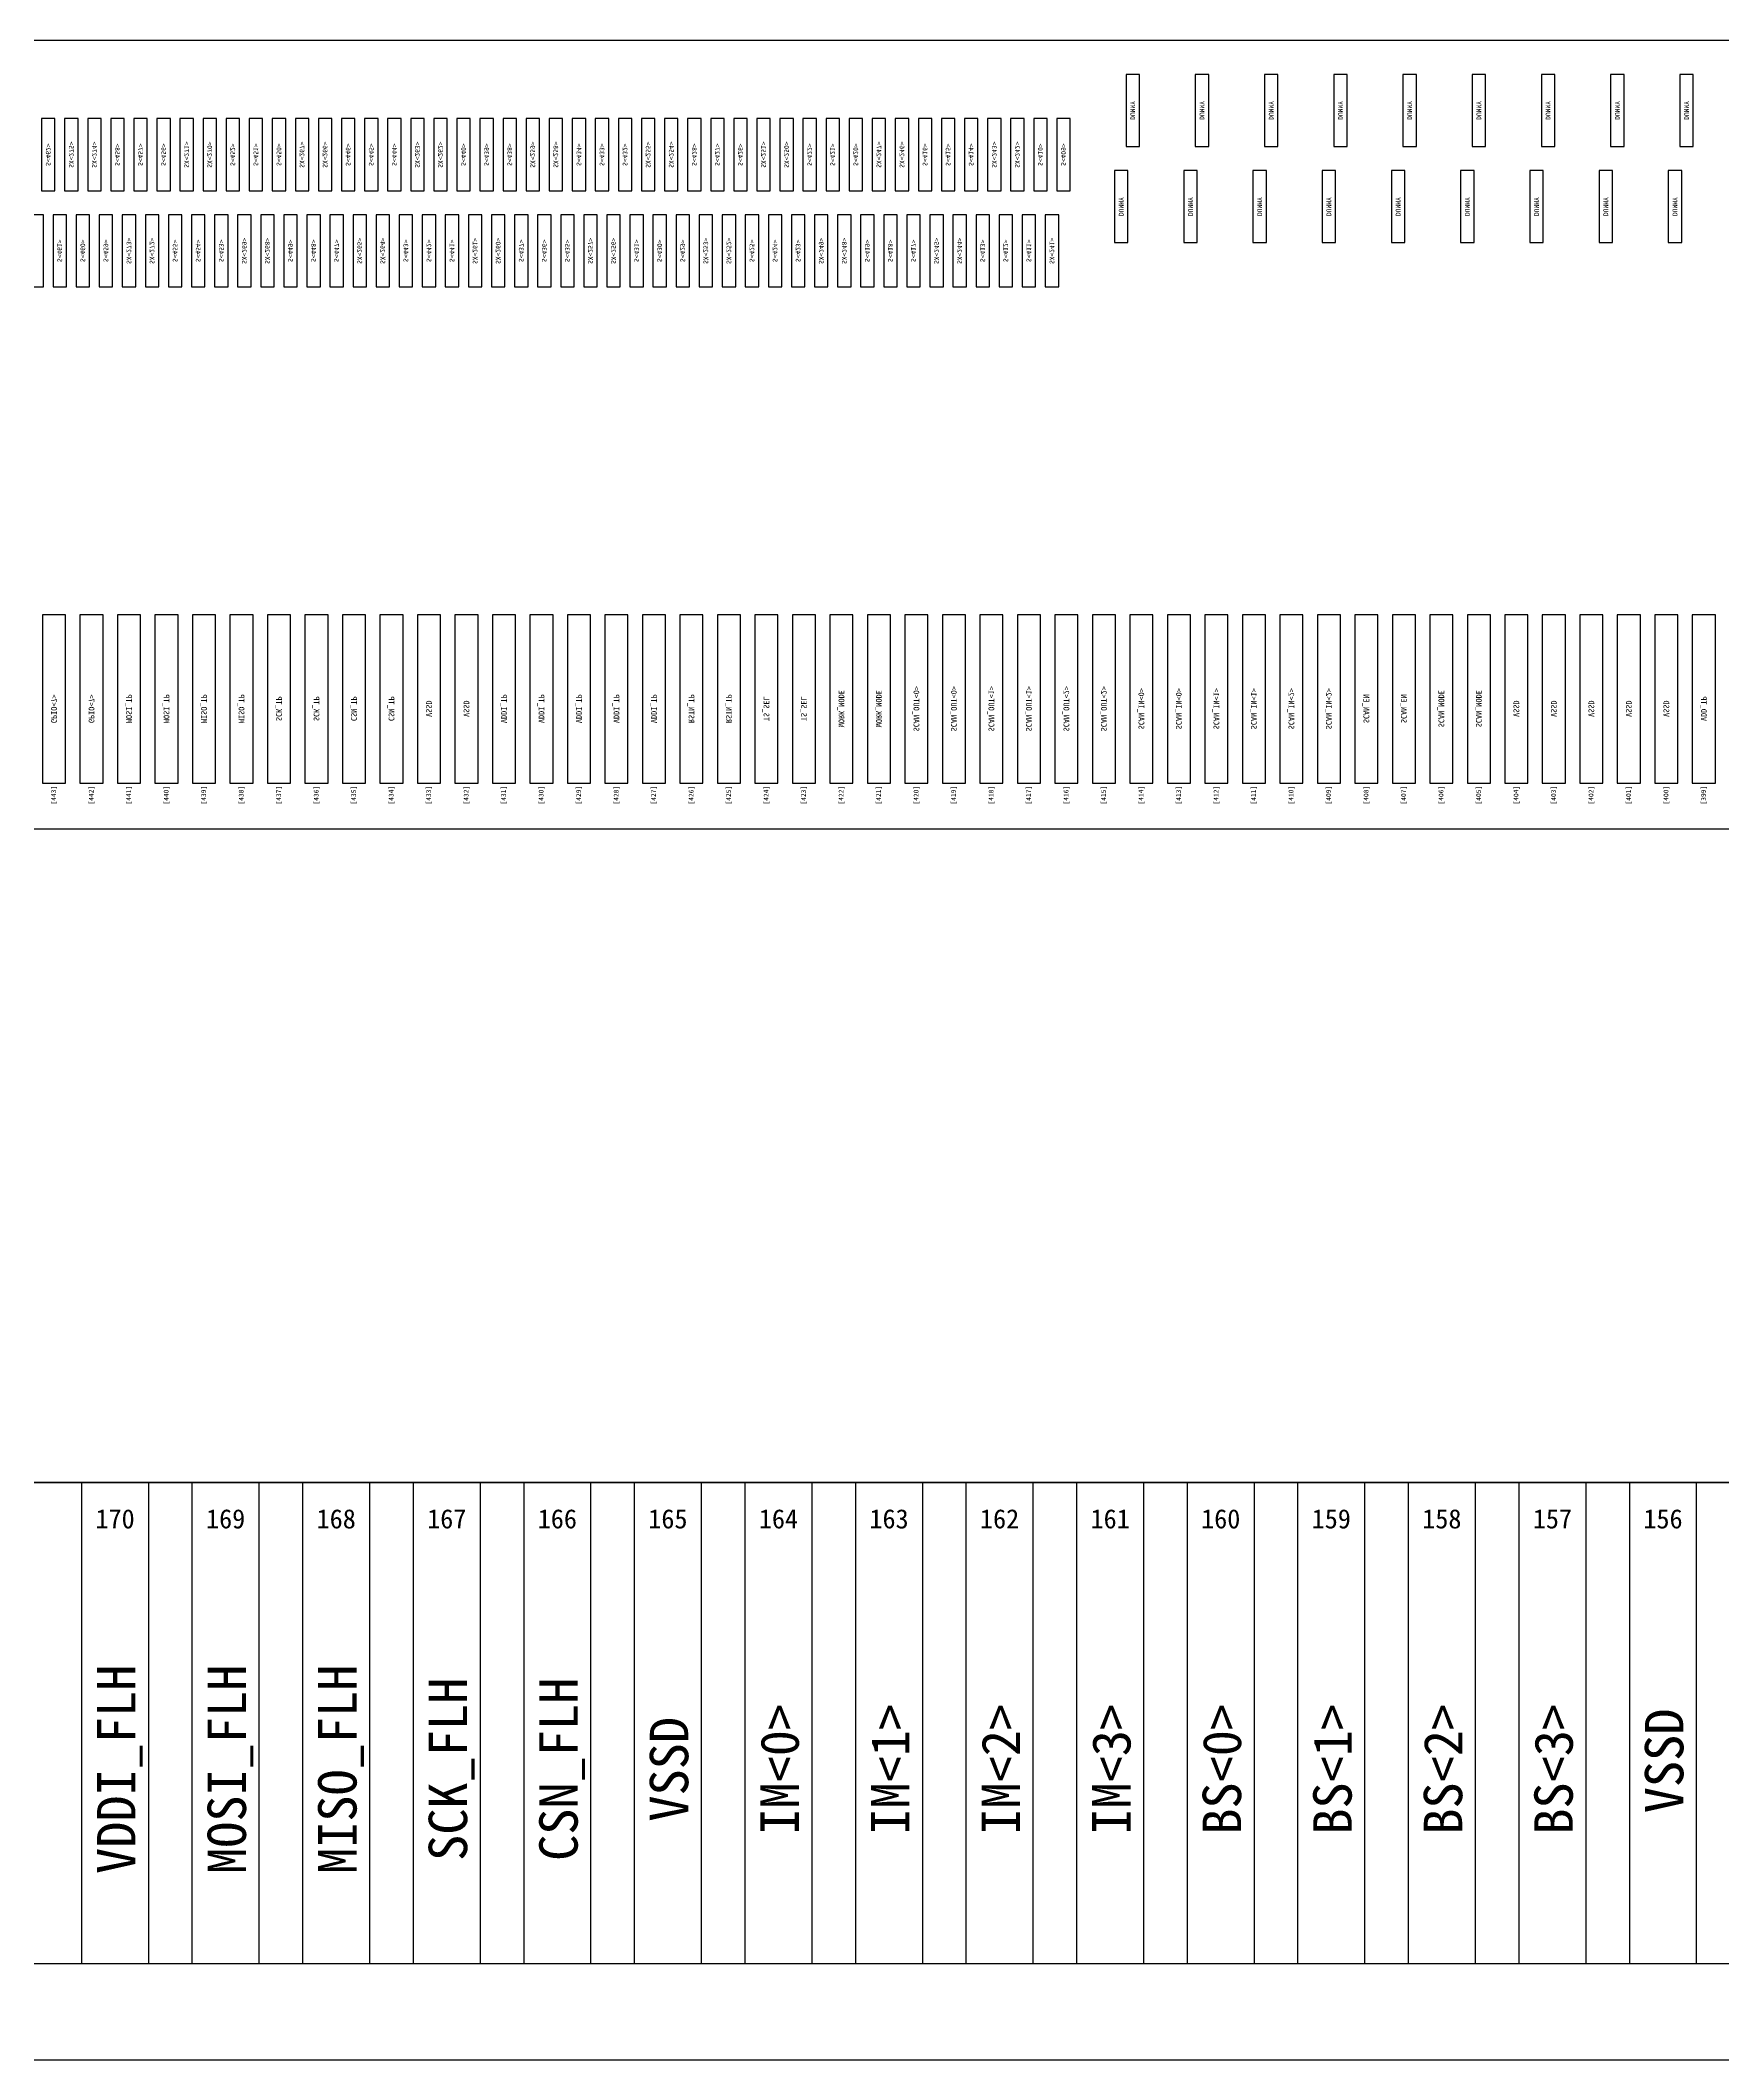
# Model space of a CAD drawing. Header units: millimetres. Extents: x 7349 to 7879, y -734 to -358.
# Drawn here: x 7445.841 to 7447.591, y -525.981 to -523.881 of the extents above; entities that cross this region are included whole.
import ezdxf
from ezdxf.enums import TextEntityAlignment as Align

# ---------------------------------------------------------------- set-up
doc = ezdxf.new("R2010")
doc.units = ezdxf.units.MM
doc.layers.add('FPC', color=42, linetype='Continuous')
doc.layers.add('标 注', color=3, linetype='Continuous')

# ---------------------------------------------------------------- blocks, each defined once
blk = doc.blocks.new('LCD')
at = {"color": 6}
blk.add_line((7370.5424, -538.5852), (7424.3824, -538.5852), dxfattribs=at)
for points in [[(7384.9624, -537.3052), (7409.9624, -537.3052), (7409.9624, -536.4852), (7384.9624, -536.4852)], [(7393.7414, -536.5955), (7393.7554, -536.5955), (7393.7554, -536.5205), (7393.7414, -536.5205)], [(7393.7414, -536.5955), (7393.7554, -536.5955), (7393.7554, -536.5205), (7393.7414, -536.5205)], [(7393.8134, -536.5955), (7393.8274, -536.5955), (7393.8274, -536.5205), (7393.8134, -536.5205)], [(7393.8134, -536.5955), (7393.8274, -536.5955), (7393.8274, -536.5205), (7393.8134, -536.5205)], [(7393.8854, -536.5955), (7393.8994, -536.5955), (7393.8994, -536.5205), (7393.8854, -536.5205)], [(7393.8854, -536.5955), (7393.8994, -536.5955), (7393.8994, -536.5205), (7393.8854, -536.5205)], [(7393.9574, -536.5955), (7393.9714, -536.5955), (7393.9714, -536.5205), (7393.9574, -536.5205)], [(7393.9574, -536.5955), (7393.9714, -536.5955), (7393.9714, -536.5205), (7393.9574, -536.5205)], [(7394.0294, -536.5955), (7394.0434, -536.5955), (7394.0434, -536.5205), (7394.0294, -536.5205)], [(7394.0294, -536.5955), (7394.0434, -536.5955), (7394.0434, -536.5205), (7394.0294, -536.5205)], [(7394.1014, -536.5955), (7394.1154, -536.5955), (7394.1154, -536.5205), (7394.1014, -536.5205)], [(7394.1014, -536.5955), (7394.1154, -536.5955), (7394.1154, -536.5205), (7394.1014, -536.5205)], [(7394.1734, -536.5955), (7394.1874, -536.5955), (7394.1874, -536.5205), (7394.1734, -536.5205)], [(7394.1734, -536.5955), (7394.1874, -536.5955), (7394.1874, -536.5205), (7394.1734, -536.5205)], [(7394.2454, -536.5955), (7394.2594, -536.5955), (7394.2594, -536.5205), (7394.2454, -536.5205)], [(7394.2454, -536.5955), (7394.2594, -536.5955), (7394.2594, -536.5205), (7394.2454, -536.5205)], [(7394.3174, -536.5955), (7394.3314, -536.5955), (7394.3314, -536.5205), (7394.3174, -536.5205)], [(7394.3174, -536.5955), (7394.3314, -536.5955), (7394.3314, -536.5205), (7394.3174, -536.5205)], [(7392.6134, -536.6415), (7392.6274, -536.6415), (7392.6274, -536.5665), (7392.6134, -536.5665)], [(7392.6134, -536.6415), (7392.6274, -536.6415), (7392.6274, -536.5665), (7392.6134, -536.5665)], [(7392.6374, -536.6415), (7392.6514, -536.6415), (7392.6514, -536.5665), (7392.6374, -536.5665)], [(7392.6374, -536.6415), (7392.6514, -536.6415), (7392.6514, -536.5665), (7392.6374, -536.5665)], [(7392.6614, -536.6415), (7392.6754, -536.6415), (7392.6754, -536.5665), (7392.6614, -536.5665)], [(7392.6614, -536.6415), (7392.6754, -536.6415), (7392.6754, -536.5665), (7392.6614, -536.5665)], [(7392.6854, -536.6415), (7392.6994, -536.6415), (7392.6994, -536.5665), (7392.6854, -536.5665)], [(7392.6854, -536.6415), (7392.6994, -536.6415), (7392.6994, -536.5665), (7392.6854, -536.5665)], [(7392.7094, -536.6415), (7392.7234, -536.6415), (7392.7234, -536.5665), (7392.7094, -536.5665)], [(7392.7094, -536.6415), (7392.7234, -536.6415), (7392.7234, -536.5665), (7392.7094, -536.5665)], [(7392.7334, -536.6415), (7392.7474, -536.6415), (7392.7474, -536.5665), (7392.7334, -536.5665)], [(7392.7334, -536.6415), (7392.7474, -536.6415), (7392.7474, -536.5665), (7392.7334, -536.5665)], [(7392.7574, -536.6415), (7392.7714, -536.6415), (7392.7714, -536.5665), (7392.7574, -536.5665)], [(7392.7574, -536.6415), (7392.7714, -536.6415), (7392.7714, -536.5665), (7392.7574, -536.5665)], [(7392.7814, -536.6415), (7392.7954, -536.6415), (7392.7954, -536.5665), (7392.7814, -536.5665)], [(7392.7814, -536.6415), (7392.7954, -536.6415), (7392.7954, -536.5665), (7392.7814, -536.5665)], [(7392.8054, -536.6415), (7392.8194, -536.6415), (7392.8194, -536.5665), (7392.8054, -536.5665)], [(7392.8054, -536.6415), (7392.8194, -536.6415), (7392.8194, -536.5665), (7392.8054, -536.5665)], [(7392.8294, -536.6415), (7392.8434, -536.6415), (7392.8434, -536.5665), (7392.8294, -536.5665)], [(7392.8294, -536.6415), (7392.8434, -536.6415), (7392.8434, -536.5665), (7392.8294, -536.5665)], [(7392.8534, -536.6415), (7392.8674, -536.6415), (7392.8674, -536.5665), (7392.8534, -536.5665)], [(7392.8534, -536.6415), (7392.8674, -536.6415), (7392.8674, -536.5665), (7392.8534, -536.5665)], [(7392.8774, -536.6415), (7392.8914, -536.6415), (7392.8914, -536.5665), (7392.8774, -536.5665)], [(7392.8774, -536.6415), (7392.8914, -536.6415), (7392.8914, -536.5665), (7392.8774, -536.5665)], [(7392.9014, -536.6415), (7392.9154, -536.6415), (7392.9154, -536.5665), (7392.9014, -536.5665)], [(7392.9014, -536.6415), (7392.9154, -536.6415), (7392.9154, -536.5665), (7392.9014, -536.5665)], [(7392.9254, -536.6415), (7392.9394, -536.6415), (7392.9394, -536.5665), (7392.9254, -536.5665)], [(7392.9254, -536.6415), (7392.9394, -536.6415), (7392.9394, -536.5665), (7392.9254, -536.5665)], [(7392.9494, -536.6415), (7392.9634, -536.6415), (7392.9634, -536.5665), (7392.9494, -536.5665)], [(7392.9494, -536.6415), (7392.9634, -536.6415), (7392.9634, -536.5665), (7392.9494, -536.5665)], [(7392.9734, -536.6415), (7392.9874, -536.6415), (7392.9874, -536.5665), (7392.9734, -536.5665)], [(7392.9734, -536.6415), (7392.9874, -536.6415), (7392.9874, -536.5665), (7392.9734, -536.5665)], [(7392.9974, -536.6415), (7393.0114, -536.6415), (7393.0114, -536.5665), (7392.9974, -536.5665)], [(7392.9974, -536.6415), (7393.0114, -536.6415), (7393.0114, -536.5665), (7392.9974, -536.5665)], [(7393.0214, -536.6415), (7393.0354, -536.6415), (7393.0354, -536.5665), (7393.0214, -536.5665)], [(7393.0214, -536.6415), (7393.0354, -536.6415), (7393.0354, -536.5665), (7393.0214, -536.5665)], [(7393.0454, -536.6415), (7393.0594, -536.6415), (7393.0594, -536.5665), (7393.0454, -536.5665)], [(7393.0454, -536.6415), (7393.0594, -536.6415), (7393.0594, -536.5665), (7393.0454, -536.5665)], [(7393.0694, -536.6415), (7393.0834, -536.6415), (7393.0834, -536.5665), (7393.0694, -536.5665)], [(7393.0694, -536.6415), (7393.0834, -536.6415), (7393.0834, -536.5665), (7393.0694, -536.5665)], [(7393.0934, -536.6415), (7393.1074, -536.6415), (7393.1074, -536.5665), (7393.0934, -536.5665)], [(7393.0934, -536.6415), (7393.1074, -536.6415), (7393.1074, -536.5665), (7393.0934, -536.5665)], [(7393.1174, -536.6415), (7393.1314, -536.6415), (7393.1314, -536.5665), (7393.1174, -536.5665)], [(7393.1174, -536.6415), (7393.1314, -536.6415), (7393.1314, -536.5665), (7393.1174, -536.5665)], [(7393.1414, -536.6415), (7393.1554, -536.6415), (7393.1554, -536.5665), (7393.1414, -536.5665)], [(7393.1414, -536.6415), (7393.1554, -536.6415), (7393.1554, -536.5665), (7393.1414, -536.5665)], [(7393.1654, -536.6415), (7393.1794, -536.6415), (7393.1794, -536.5665), (7393.1654, -536.5665)], [(7393.1654, -536.6415), (7393.1794, -536.6415), (7393.1794, -536.5665), (7393.1654, -536.5665)], [(7393.1894, -536.6415), (7393.2034, -536.6415), (7393.2034, -536.5665), (7393.1894, -536.5665)], [(7393.1894, -536.6415), (7393.2034, -536.6415), (7393.2034, -536.5665), (7393.1894, -536.5665)], [(7393.2134, -536.6415), (7393.2274, -536.6415), (7393.2274, -536.5665), (7393.2134, -536.5665)], [(7393.2134, -536.6415), (7393.2274, -536.6415), (7393.2274, -536.5665), (7393.2134, -536.5665)], [(7393.2374, -536.6415), (7393.2514, -536.6415), (7393.2514, -536.5665), (7393.2374, -536.5665)], [(7393.2374, -536.6415), (7393.2514, -536.6415), (7393.2514, -536.5665), (7393.2374, -536.5665)], [(7393.2614, -536.6415), (7393.2754, -536.6415), (7393.2754, -536.5665), (7393.2614, -536.5665)], [(7393.2614, -536.6415), (7393.2754, -536.6415), (7393.2754, -536.5665), (7393.2614, -536.5665)], [(7393.2854, -536.6415), (7393.2994, -536.6415), (7393.2994, -536.5665), (7393.2854, -536.5665)], [(7393.2854, -536.6415), (7393.2994, -536.6415), (7393.2994, -536.5665), (7393.2854, -536.5665)], [(7393.3094, -536.6415), (7393.3234, -536.6415), (7393.3234, -536.5665), (7393.3094, -536.5665)], [(7393.3094, -536.6415), (7393.3234, -536.6415), (7393.3234, -536.5665), (7393.3094, -536.5665)], [(7393.3334, -536.6415), (7393.3474, -536.6415), (7393.3474, -536.5665), (7393.3334, -536.5665)], [(7393.3334, -536.6415), (7393.3474, -536.6415), (7393.3474, -536.5665), (7393.3334, -536.5665)], [(7393.3574, -536.6415), (7393.3714, -536.6415), (7393.3714, -536.5665), (7393.3574, -536.5665)], [(7393.3574, -536.6415), (7393.3714, -536.6415), (7393.3714, -536.5665), (7393.3574, -536.5665)], [(7393.3814, -536.6415), (7393.3954, -536.6415), (7393.3954, -536.5665), (7393.3814, -536.5665)], [(7393.3814, -536.6415), (7393.3954, -536.6415), (7393.3954, -536.5665), (7393.3814, -536.5665)], [(7393.4054, -536.6415), (7393.4194, -536.6415), (7393.4194, -536.5665), (7393.4054, -536.5665)], [(7393.4054, -536.6415), (7393.4194, -536.6415), (7393.4194, -536.5665), (7393.4054, -536.5665)], [(7393.4294, -536.6415), (7393.4434, -536.6415), (7393.4434, -536.5665), (7393.4294, -536.5665)], [(7393.4294, -536.6415), (7393.4434, -536.6415), (7393.4434, -536.5665), (7393.4294, -536.5665)], [(7393.4534, -536.6415), (7393.4674, -536.6415), (7393.4674, -536.5665), (7393.4534, -536.5665)], [(7393.4534, -536.6415), (7393.4674, -536.6415), (7393.4674, -536.5665), (7393.4534, -536.5665)], [(7393.4774, -536.6415), (7393.4914, -536.6415), (7393.4914, -536.5665), (7393.4774, -536.5665)], [(7393.4774, -536.6415), (7393.4914, -536.6415), (7393.4914, -536.5665), (7393.4774, -536.5665)], [(7393.5014, -536.6415), (7393.5154, -536.6415), (7393.5154, -536.5665), (7393.5014, -536.5665)], [(7393.5014, -536.6415), (7393.5154, -536.6415), (7393.5154, -536.5665), (7393.5014, -536.5665)], [(7393.5254, -536.6415), (7393.5394, -536.6415), (7393.5394, -536.5665), (7393.5254, -536.5665)], [(7393.5254, -536.6415), (7393.5394, -536.6415), (7393.5394, -536.5665), (7393.5254, -536.5665)], [(7393.5494, -536.6415), (7393.5634, -536.6415), (7393.5634, -536.5665), (7393.5494, -536.5665)], [(7393.5494, -536.6415), (7393.5634, -536.6415), (7393.5634, -536.5665), (7393.5494, -536.5665)], [(7393.5734, -536.6415), (7393.5874, -536.6415), (7393.5874, -536.5665), (7393.5734, -536.5665)], [(7393.5734, -536.6415), (7393.5874, -536.6415), (7393.5874, -536.5665), (7393.5734, -536.5665)], [(7393.5974, -536.6415), (7393.6114, -536.6415), (7393.6114, -536.5665), (7393.5974, -536.5665)], [(7393.5974, -536.6415), (7393.6114, -536.6415), (7393.6114, -536.5665), (7393.5974, -536.5665)], [(7393.6214, -536.6415), (7393.6354, -536.6415), (7393.6354, -536.5665), (7393.6214, -536.5665)], [(7393.6214, -536.6415), (7393.6354, -536.6415), (7393.6354, -536.5665), (7393.6214, -536.5665)], [(7393.6454, -536.6415), (7393.6594, -536.6415), (7393.6594, -536.5665), (7393.6454, -536.5665)], [(7393.6454, -536.6415), (7393.6594, -536.6415), (7393.6594, -536.5665), (7393.6454, -536.5665)], [(7393.6694, -536.6415), (7393.6834, -536.6415), (7393.6834, -536.5665), (7393.6694, -536.5665)], [(7393.6694, -536.6415), (7393.6834, -536.6415), (7393.6834, -536.5665), (7393.6694, -536.5665)], [(7393.7294, -536.6955), (7393.7434, -536.6955), (7393.7434, -536.6205), (7393.7294, -536.6205)], [(7393.7294, -536.6955), (7393.7434, -536.6955), (7393.7434, -536.6205), (7393.7294, -536.6205)], [(7393.8014, -536.6955), (7393.8154, -536.6955), (7393.8154, -536.6205), (7393.8014, -536.6205)], [(7393.8014, -536.6955), (7393.8154, -536.6955), (7393.8154, -536.6205), (7393.8014, -536.6205)], [(7393.8734, -536.6955), (7393.8874, -536.6955), (7393.8874, -536.6205), (7393.8734, -536.6205)], [(7393.8734, -536.6955), (7393.8874, -536.6955), (7393.8874, -536.6205), (7393.8734, -536.6205)], [(7393.9454, -536.6955), (7393.9594, -536.6955), (7393.9594, -536.6205), (7393.9454, -536.6205)], [(7393.9454, -536.6955), (7393.9594, -536.6955), (7393.9594, -536.6205), (7393.9454, -536.6205)], [(7394.0174, -536.6955), (7394.0314, -536.6955), (7394.0314, -536.6205), (7394.0174, -536.6205)], [(7394.0174, -536.6955), (7394.0314, -536.6955), (7394.0314, -536.6205), (7394.0174, -536.6205)], [(7394.0894, -536.6955), (7394.1034, -536.6955), (7394.1034, -536.6205), (7394.0894, -536.6205)], [(7394.0894, -536.6955), (7394.1034, -536.6955), (7394.1034, -536.6205), (7394.0894, -536.6205)], [(7394.1614, -536.6955), (7394.1754, -536.6955), (7394.1754, -536.6205), (7394.1614, -536.6205)], [(7394.1614, -536.6955), (7394.1754, -536.6955), (7394.1754, -536.6205), (7394.1614, -536.6205)], [(7394.2334, -536.6955), (7394.2474, -536.6955), (7394.2474, -536.6205), (7394.2334, -536.6205)], [(7394.2334, -536.6955), (7394.2474, -536.6955), (7394.2474, -536.6205), (7394.2334, -536.6205)], [(7394.3054, -536.6955), (7394.3194, -536.6955), (7394.3194, -536.6205), (7394.3054, -536.6205)], [(7394.3054, -536.6955), (7394.3194, -536.6955), (7394.3194, -536.6205), (7394.3054, -536.6205)], [(7392.6014, -536.7415), (7392.6154, -536.7415), (7392.6154, -536.6665), (7392.6014, -536.6665)], [(7392.6014, -536.7415), (7392.6154, -536.7415), (7392.6154, -536.6665), (7392.6014, -536.6665)], [(7392.6254, -536.7415), (7392.6394, -536.7415), (7392.6394, -536.6665), (7392.6254, -536.6665)], [(7392.6254, -536.7415), (7392.6394, -536.7415), (7392.6394, -536.6665), (7392.6254, -536.6665)], [(7392.6494, -536.7415), (7392.6634, -536.7415), (7392.6634, -536.6665), (7392.6494, -536.6665)], [(7392.6494, -536.7415), (7392.6634, -536.7415), (7392.6634, -536.6665), (7392.6494, -536.6665)], [(7392.6734, -536.7415), (7392.6874, -536.7415), (7392.6874, -536.6665), (7392.6734, -536.6665)], [(7392.6734, -536.7415), (7392.6874, -536.7415), (7392.6874, -536.6665), (7392.6734, -536.6665)], [(7392.6974, -536.7415), (7392.7114, -536.7415), (7392.7114, -536.6665), (7392.6974, -536.6665)], [(7392.6974, -536.7415), (7392.7114, -536.7415), (7392.7114, -536.6665), (7392.6974, -536.6665)], [(7392.7214, -536.7415), (7392.7354, -536.7415), (7392.7354, -536.6665), (7392.7214, -536.6665)], [(7392.7214, -536.7415), (7392.7354, -536.7415), (7392.7354, -536.6665), (7392.7214, -536.6665)], [(7392.7454, -536.7415), (7392.7594, -536.7415), (7392.7594, -536.6665), (7392.7454, -536.6665)], [(7392.7454, -536.7415), (7392.7594, -536.7415), (7392.7594, -536.6665), (7392.7454, -536.6665)], [(7392.7694, -536.7415), (7392.7834, -536.7415), (7392.7834, -536.6665), (7392.7694, -536.6665)], [(7392.7694, -536.7415), (7392.7834, -536.7415), (7392.7834, -536.6665), (7392.7694, -536.6665)], [(7392.7934, -536.7415), (7392.8074, -536.7415), (7392.8074, -536.6665), (7392.7934, -536.6665)], [(7392.7934, -536.7415), (7392.8074, -536.7415), (7392.8074, -536.6665), (7392.7934, -536.6665)], [(7392.8174, -536.7415), (7392.8314, -536.7415), (7392.8314, -536.6665), (7392.8174, -536.6665)], [(7392.8174, -536.7415), (7392.8314, -536.7415), (7392.8314, -536.6665), (7392.8174, -536.6665)], [(7392.8414, -536.7415), (7392.8554, -536.7415), (7392.8554, -536.6665), (7392.8414, -536.6665)], [(7392.8414, -536.7415), (7392.8554, -536.7415), (7392.8554, -536.6665), (7392.8414, -536.6665)], [(7392.8654, -536.7415), (7392.8794, -536.7415), (7392.8794, -536.6665), (7392.8654, -536.6665)], [(7392.8654, -536.7415), (7392.8794, -536.7415), (7392.8794, -536.6665), (7392.8654, -536.6665)], [(7392.8894, -536.7415), (7392.9034, -536.7415), (7392.9034, -536.6665), (7392.8894, -536.6665)], [(7392.8894, -536.7415), (7392.9034, -536.7415), (7392.9034, -536.6665), (7392.8894, -536.6665)], [(7392.9134, -536.7415), (7392.9274, -536.7415), (7392.9274, -536.6665), (7392.9134, -536.6665)], [(7392.9134, -536.7415), (7392.9274, -536.7415), (7392.9274, -536.6665), (7392.9134, -536.6665)], [(7392.9374, -536.7415), (7392.9514, -536.7415), (7392.9514, -536.6665), (7392.9374, -536.6665)], [(7392.9374, -536.7415), (7392.9514, -536.7415), (7392.9514, -536.6665), (7392.9374, -536.6665)], [(7392.9614, -536.7415), (7392.9754, -536.7415), (7392.9754, -536.6665), (7392.9614, -536.6665)], [(7392.9614, -536.7415), (7392.9754, -536.7415), (7392.9754, -536.6665), (7392.9614, -536.6665)], [(7392.9854, -536.7415), (7392.9994, -536.7415), (7392.9994, -536.6665), (7392.9854, -536.6665)], [(7392.9854, -536.7415), (7392.9994, -536.7415), (7392.9994, -536.6665), (7392.9854, -536.6665)], [(7393.0094, -536.7415), (7393.0234, -536.7415), (7393.0234, -536.6665), (7393.0094, -536.6665)], [(7393.0094, -536.7415), (7393.0234, -536.7415), (7393.0234, -536.6665), (7393.0094, -536.6665)], [(7393.0334, -536.7415), (7393.0474, -536.7415), (7393.0474, -536.6665), (7393.0334, -536.6665)], [(7393.0334, -536.7415), (7393.0474, -536.7415), (7393.0474, -536.6665), (7393.0334, -536.6665)], [(7393.0574, -536.7415), (7393.0714, -536.7415), (7393.0714, -536.6665), (7393.0574, -536.6665)], [(7393.0574, -536.7415), (7393.0714, -536.7415), (7393.0714, -536.6665), (7393.0574, -536.6665)], [(7393.0814, -536.7415), (7393.0954, -536.7415), (7393.0954, -536.6665), (7393.0814, -536.6665)], [(7393.0814, -536.7415), (7393.0954, -536.7415), (7393.0954, -536.6665), (7393.0814, -536.6665)], [(7393.1054, -536.7415), (7393.1194, -536.7415), (7393.1194, -536.6665), (7393.1054, -536.6665)], [(7393.1054, -536.7415), (7393.1194, -536.7415), (7393.1194, -536.6665), (7393.1054, -536.6665)], [(7393.1294, -536.7415), (7393.1434, -536.7415), (7393.1434, -536.6665), (7393.1294, -536.6665)], [(7393.1294, -536.7415), (7393.1434, -536.7415), (7393.1434, -536.6665), (7393.1294, -536.6665)], [(7393.1534, -536.7415), (7393.1674, -536.7415), (7393.1674, -536.6665), (7393.1534, -536.6665)], [(7393.1534, -536.7415), (7393.1674, -536.7415), (7393.1674, -536.6665), (7393.1534, -536.6665)], [(7393.1774, -536.7415), (7393.1914, -536.7415), (7393.1914, -536.6665), (7393.1774, -536.6665)], [(7393.1774, -536.7415), (7393.1914, -536.7415), (7393.1914, -536.6665), (7393.1774, -536.6665)], [(7393.2014, -536.7415), (7393.2154, -536.7415), (7393.2154, -536.6665), (7393.2014, -536.6665)], [(7393.2014, -536.7415), (7393.2154, -536.7415), (7393.2154, -536.6665), (7393.2014, -536.6665)], [(7393.2254, -536.7415), (7393.2394, -536.7415), (7393.2394, -536.6665), (7393.2254, -536.6665)], [(7393.2254, -536.7415), (7393.2394, -536.7415), (7393.2394, -536.6665), (7393.2254, -536.6665)], [(7393.2494, -536.7415), (7393.2634, -536.7415), (7393.2634, -536.6665), (7393.2494, -536.6665)], [(7393.2494, -536.7415), (7393.2634, -536.7415), (7393.2634, -536.6665), (7393.2494, -536.6665)], [(7393.2734, -536.7415), (7393.2874, -536.7415), (7393.2874, -536.6665), (7393.2734, -536.6665)], [(7393.2734, -536.7415), (7393.2874, -536.7415), (7393.2874, -536.6665), (7393.2734, -536.6665)], [(7393.2974, -536.7415), (7393.3114, -536.7415), (7393.3114, -536.6665), (7393.2974, -536.6665)], [(7393.2974, -536.7415), (7393.3114, -536.7415), (7393.3114, -536.6665), (7393.2974, -536.6665)], [(7393.3214, -536.7415), (7393.3354, -536.7415), (7393.3354, -536.6665), (7393.3214, -536.6665)], [(7393.3214, -536.7415), (7393.3354, -536.7415), (7393.3354, -536.6665), (7393.3214, -536.6665)], [(7393.3454, -536.7415), (7393.3594, -536.7415), (7393.3594, -536.6665), (7393.3454, -536.6665)], [(7393.3454, -536.7415), (7393.3594, -536.7415), (7393.3594, -536.6665), (7393.3454, -536.6665)], [(7393.3694, -536.7415), (7393.3834, -536.7415), (7393.3834, -536.6665), (7393.3694, -536.6665)], [(7393.3694, -536.7415), (7393.3834, -536.7415), (7393.3834, -536.6665), (7393.3694, -536.6665)], [(7393.3934, -536.7415), (7393.4074, -536.7415), (7393.4074, -536.6665), (7393.3934, -536.6665)], [(7393.3934, -536.7415), (7393.4074, -536.7415), (7393.4074, -536.6665), (7393.3934, -536.6665)], [(7393.4174, -536.7415), (7393.4314, -536.7415), (7393.4314, -536.6665), (7393.4174, -536.6665)], [(7393.4174, -536.7415), (7393.4314, -536.7415), (7393.4314, -536.6665), (7393.4174, -536.6665)], [(7393.4414, -536.7415), (7393.4554, -536.7415), (7393.4554, -536.6665), (7393.4414, -536.6665)], [(7393.4414, -536.7415), (7393.4554, -536.7415), (7393.4554, -536.6665), (7393.4414, -536.6665)], [(7393.4654, -536.7415), (7393.4794, -536.7415), (7393.4794, -536.6665), (7393.4654, -536.6665)], [(7393.4654, -536.7415), (7393.4794, -536.7415), (7393.4794, -536.6665), (7393.4654, -536.6665)], [(7393.4894, -536.7415), (7393.5034, -536.7415), (7393.5034, -536.6665), (7393.4894, -536.6665)], [(7393.4894, -536.7415), (7393.5034, -536.7415), (7393.5034, -536.6665), (7393.4894, -536.6665)], [(7393.5134, -536.7415), (7393.5274, -536.7415), (7393.5274, -536.6665), (7393.5134, -536.6665)], [(7393.5134, -536.7415), (7393.5274, -536.7415), (7393.5274, -536.6665), (7393.5134, -536.6665)], [(7393.5374, -536.7415), (7393.5514, -536.7415), (7393.5514, -536.6665), (7393.5374, -536.6665)], [(7393.5374, -536.7415), (7393.5514, -536.7415), (7393.5514, -536.6665), (7393.5374, -536.6665)], [(7393.5614, -536.7415), (7393.5754, -536.7415), (7393.5754, -536.6665), (7393.5614, -536.6665)], [(7393.5614, -536.7415), (7393.5754, -536.7415), (7393.5754, -536.6665), (7393.5614, -536.6665)], [(7393.5854, -536.7415), (7393.5994, -536.7415), (7393.5994, -536.6665), (7393.5854, -536.6665)], [(7393.5854, -536.7415), (7393.5994, -536.7415), (7393.5994, -536.6665), (7393.5854, -536.6665)], [(7393.6094, -536.7415), (7393.6234, -536.7415), (7393.6234, -536.6665), (7393.6094, -536.6665)], [(7393.6094, -536.7415), (7393.6234, -536.7415), (7393.6234, -536.6665), (7393.6094, -536.6665)], [(7393.6334, -536.7415), (7393.6474, -536.7415), (7393.6474, -536.6665), (7393.6334, -536.6665)], [(7393.6334, -536.7415), (7393.6474, -536.7415), (7393.6474, -536.6665), (7393.6334, -536.6665)], [(7393.6574, -536.7415), (7393.6714, -536.7415), (7393.6714, -536.6665), (7393.6574, -536.6665)], [(7393.6574, -536.7415), (7393.6714, -536.7415), (7393.6714, -536.6665), (7393.6574, -536.6665)], [(7392.6144, -537.2577), (7392.6384, -537.2577), (7392.6384, -537.0827), (7392.6144, -537.0827)], [(7392.6144, -537.2577), (7392.6384, -537.2577), (7392.6384, -537.0827), (7392.6144, -537.0827)], [(7392.6534, -537.2577), (7392.6774, -537.2577), (7392.6774, -537.0827), (7392.6534, -537.0827)], [(7392.6534, -537.2577), (7392.6774, -537.2577), (7392.6774, -537.0827), (7392.6534, -537.0827)], [(7392.6924, -537.2577), (7392.7164, -537.2577), (7392.7164, -537.0827), (7392.6924, -537.0827)], [(7392.6924, -537.2577), (7392.7164, -537.2577), (7392.7164, -537.0827), (7392.6924, -537.0827)], [(7392.7314, -537.2577), (7392.7554, -537.2577), (7392.7554, -537.0827), (7392.7314, -537.0827)], [(7392.7314, -537.2577), (7392.7554, -537.2577), (7392.7554, -537.0827), (7392.7314, -537.0827)], [(7392.7704, -537.2577), (7392.7944, -537.2577), (7392.7944, -537.0827), (7392.7704, -537.0827)], [(7392.7704, -537.2577), (7392.7944, -537.2577), (7392.7944, -537.0827), (7392.7704, -537.0827)], [(7392.8094, -537.2577), (7392.8334, -537.2577), (7392.8334, -537.0827), (7392.8094, -537.0827)], [(7392.8094, -537.2577), (7392.8334, -537.2577), (7392.8334, -537.0827), (7392.8094, -537.0827)], [(7392.8484, -537.2577), (7392.8724, -537.2577), (7392.8724, -537.0827), (7392.8484, -537.0827)], [(7392.8484, -537.2577), (7392.8724, -537.2577), (7392.8724, -537.0827), (7392.8484, -537.0827)], [(7392.8874, -537.2577), (7392.9114, -537.2577), (7392.9114, -537.0827), (7392.8874, -537.0827)], [(7392.8874, -537.2577), (7392.9114, -537.2577), (7392.9114, -537.0827), (7392.8874, -537.0827)], [(7392.9264, -537.2577), (7392.9504, -537.2577), (7392.9504, -537.0827), (7392.9264, -537.0827)], [(7392.9264, -537.2577), (7392.9504, -537.2577), (7392.9504, -537.0827), (7392.9264, -537.0827)], [(7392.9654, -537.2577), (7392.9894, -537.2577), (7392.9894, -537.0827), (7392.9654, -537.0827)], [(7392.9654, -537.2577), (7392.9894, -537.2577), (7392.9894, -537.0827), (7392.9654, -537.0827)], [(7393.0044, -537.2577), (7393.0284, -537.2577), (7393.0284, -537.0827), (7393.0044, -537.0827)], [(7393.0044, -537.2577), (7393.0284, -537.2577), (7393.0284, -537.0827), (7393.0044, -537.0827)], [(7393.0434, -537.2577), (7393.0674, -537.2577), (7393.0674, -537.0827), (7393.0434, -537.0827)], [(7393.0434, -537.2577), (7393.0674, -537.2577), (7393.0674, -537.0827), (7393.0434, -537.0827)], [(7393.0824, -537.2577), (7393.1064, -537.2577), (7393.1064, -537.0827), (7393.0824, -537.0827)], [(7393.0824, -537.2577), (7393.1064, -537.2577), (7393.1064, -537.0827), (7393.0824, -537.0827)], [(7393.1214, -537.2577), (7393.1454, -537.2577), (7393.1454, -537.0827), (7393.1214, -537.0827)], [(7393.1214, -537.2577), (7393.1454, -537.2577), (7393.1454, -537.0827), (7393.1214, -537.0827)], [(7393.1604, -537.2577), (7393.1844, -537.2577), (7393.1844, -537.0827), (7393.1604, -537.0827)], [(7393.1604, -537.2577), (7393.1844, -537.2577), (7393.1844, -537.0827), (7393.1604, -537.0827)], [(7393.1994, -537.2577), (7393.2234, -537.2577), (7393.2234, -537.0827), (7393.1994, -537.0827)], [(7393.1994, -537.2577), (7393.2234, -537.2577), (7393.2234, -537.0827), (7393.1994, -537.0827)], [(7393.2384, -537.2577), (7393.2624, -537.2577), (7393.2624, -537.0827), (7393.2384, -537.0827)], [(7393.2384, -537.2577), (7393.2624, -537.2577), (7393.2624, -537.0827), (7393.2384, -537.0827)], [(7393.2774, -537.2577), (7393.3014, -537.2577), (7393.3014, -537.0827), (7393.2774, -537.0827)], [(7393.2774, -537.2577), (7393.3014, -537.2577), (7393.3014, -537.0827), (7393.2774, -537.0827)], [(7393.3164, -537.2577), (7393.3404, -537.2577), (7393.3404, -537.0827), (7393.3164, -537.0827)], [(7393.3164, -537.2577), (7393.3404, -537.2577), (7393.3404, -537.0827), (7393.3164, -537.0827)], [(7393.3554, -537.2577), (7393.3794, -537.2577), (7393.3794, -537.0827), (7393.3554, -537.0827)], [(7393.3554, -537.2577), (7393.3794, -537.2577), (7393.3794, -537.0827), (7393.3554, -537.0827)], [(7393.3944, -537.2577), (7393.4184, -537.2577), (7393.4184, -537.0827), (7393.3944, -537.0827)], [(7393.3944, -537.2577), (7393.4184, -537.2577), (7393.4184, -537.0827), (7393.3944, -537.0827)], [(7393.4334, -537.2577), (7393.4574, -537.2577), (7393.4574, -537.0827), (7393.4334, -537.0827)], [(7393.4334, -537.2577), (7393.4574, -537.2577), (7393.4574, -537.0827), (7393.4334, -537.0827)], [(7393.4724, -537.2577), (7393.4964, -537.2577), (7393.4964, -537.0827), (7393.4724, -537.0827)], [(7393.4724, -537.2577), (7393.4964, -537.2577), (7393.4964, -537.0827), (7393.4724, -537.0827)], [(7393.5114, -537.2577), (7393.5354, -537.2577), (7393.5354, -537.0827), (7393.5114, -537.0827)], [(7393.5114, -537.2577), (7393.5354, -537.2577), (7393.5354, -537.0827), (7393.5114, -537.0827)], [(7393.5504, -537.2577), (7393.5744, -537.2577), (7393.5744, -537.0827), (7393.5504, -537.0827)], [(7393.5504, -537.2577), (7393.5744, -537.2577), (7393.5744, -537.0827), (7393.5504, -537.0827)], [(7393.5894, -537.2577), (7393.6134, -537.2577), (7393.6134, -537.0827), (7393.5894, -537.0827)], [(7393.5894, -537.2577), (7393.6134, -537.2577), (7393.6134, -537.0827), (7393.5894, -537.0827)], [(7393.6284, -537.2577), (7393.6524, -537.2577), (7393.6524, -537.0827), (7393.6284, -537.0827)], [(7393.6284, -537.2577), (7393.6524, -537.2577), (7393.6524, -537.0827), (7393.6284, -537.0827)], [(7393.6674, -537.2577), (7393.6914, -537.2577), (7393.6914, -537.0827), (7393.6674, -537.0827)], [(7393.6674, -537.2577), (7393.6914, -537.2577), (7393.6914, -537.0827), (7393.6674, -537.0827)], [(7393.7064, -537.2577), (7393.7304, -537.2577), (7393.7304, -537.0827), (7393.7064, -537.0827)], [(7393.7064, -537.2577), (7393.7304, -537.2577), (7393.7304, -537.0827), (7393.7064, -537.0827)], [(7393.7454, -537.2577), (7393.7694, -537.2577), (7393.7694, -537.0827), (7393.7454, -537.0827)], [(7393.7454, -537.2577), (7393.7694, -537.2577), (7393.7694, -537.0827), (7393.7454, -537.0827)], [(7393.7844, -537.2577), (7393.8084, -537.2577), (7393.8084, -537.0827), (7393.7844, -537.0827)], [(7393.7844, -537.2577), (7393.8084, -537.2577), (7393.8084, -537.0827), (7393.7844, -537.0827)], [(7393.8234, -537.2577), (7393.8474, -537.2577), (7393.8474, -537.0827), (7393.8234, -537.0827)], [(7393.8234, -537.2577), (7393.8474, -537.2577), (7393.8474, -537.0827), (7393.8234, -537.0827)], [(7393.8624, -537.2577), (7393.8864, -537.2577), (7393.8864, -537.0827), (7393.8624, -537.0827)], [(7393.8624, -537.2577), (7393.8864, -537.2577), (7393.8864, -537.0827), (7393.8624, -537.0827)], [(7393.9014, -537.2577), (7393.9254, -537.2577), (7393.9254, -537.0827), (7393.9014, -537.0827)], [(7393.9014, -537.2577), (7393.9254, -537.2577), (7393.9254, -537.0827), (7393.9014, -537.0827)], [(7393.9404, -537.2577), (7393.9644, -537.2577), (7393.9644, -537.0827), (7393.9404, -537.0827)], [(7393.9404, -537.2577), (7393.9644, -537.2577), (7393.9644, -537.0827), (7393.9404, -537.0827)], [(7393.9794, -537.2577), (7394.0034, -537.2577), (7394.0034, -537.0827), (7393.9794, -537.0827)], [(7393.9794, -537.2577), (7394.0034, -537.2577), (7394.0034, -537.0827), (7393.9794, -537.0827)], [(7394.0184, -537.2577), (7394.0424, -537.2577), (7394.0424, -537.0827), (7394.0184, -537.0827)], [(7394.0184, -537.2577), (7394.0424, -537.2577), (7394.0424, -537.0827), (7394.0184, -537.0827)], [(7394.0574, -537.2577), (7394.0814, -537.2577), (7394.0814, -537.0827), (7394.0574, -537.0827)], [(7394.0574, -537.2577), (7394.0814, -537.2577), (7394.0814, -537.0827), (7394.0574, -537.0827)], [(7394.0964, -537.2577), (7394.1204, -537.2577), (7394.1204, -537.0827), (7394.0964, -537.0827)], [(7394.0964, -537.2577), (7394.1204, -537.2577), (7394.1204, -537.0827), (7394.0964, -537.0827)], [(7394.1354, -537.2577), (7394.1594, -537.2577), (7394.1594, -537.0827), (7394.1354, -537.0827)], [(7394.1354, -537.2577), (7394.1594, -537.2577), (7394.1594, -537.0827), (7394.1354, -537.0827)], [(7394.1744, -537.2577), (7394.1984, -537.2577), (7394.1984, -537.0827), (7394.1744, -537.0827)], [(7394.1744, -537.2577), (7394.1984, -537.2577), (7394.1984, -537.0827), (7394.1744, -537.0827)], [(7394.2134, -537.2577), (7394.2374, -537.2577), (7394.2374, -537.0827), (7394.2134, -537.0827)], [(7394.2134, -537.2577), (7394.2374, -537.2577), (7394.2374, -537.0827), (7394.2134, -537.0827)], [(7394.2524, -537.2577), (7394.2764, -537.2577), (7394.2764, -537.0827), (7394.2524, -537.0827)], [(7394.2524, -537.2577), (7394.2764, -537.2577), (7394.2764, -537.0827), (7394.2524, -537.0827)], [(7394.2914, -537.2577), (7394.3154, -537.2577), (7394.3154, -537.0827), (7394.2914, -537.0827)], [(7394.2914, -537.2577), (7394.3154, -537.2577), (7394.3154, -537.0827), (7394.2914, -537.0827)], [(7394.3304, -537.2577), (7394.3544, -537.2577), (7394.3544, -537.0827), (7394.3304, -537.0827)], [(7394.3304, -537.2577), (7394.3544, -537.2577), (7394.3544, -537.0827), (7394.3304, -537.0827)], [(7382.0249, -538.4852), (7412.8999, -538.4852), (7412.8999, -537.9852), (7382.0249, -537.9852)], [(7392.6549, -538.4852), (7392.7249, -538.4852), (7392.7249, -537.9852), (7392.6549, -537.9852)], [(7392.7699, -538.4852), (7392.8399, -538.4852), (7392.8399, -537.9852), (7392.7699, -537.9852)], [(7392.8849, -538.4852), (7392.9549, -538.4852), (7392.9549, -537.9852), (7392.8849, -537.9852)], [(7392.9999, -538.4852), (7393.0699, -538.4852), (7393.0699, -537.9852), (7392.9999, -537.9852)], [(7393.1149, -538.4852), (7393.1849, -538.4852), (7393.1849, -537.9852), (7393.1149, -537.9852)], [(7393.2299, -538.4852), (7393.2999, -538.4852), (7393.2999, -537.9852), (7393.2299, -537.9852)], [(7393.3449, -538.4852), (7393.4149, -538.4852), (7393.4149, -537.9852), (7393.3449, -537.9852)], [(7393.4599, -538.4852), (7393.5299, -538.4852), (7393.5299, -537.9852), (7393.4599, -537.9852)], [(7393.5749, -538.4852), (7393.6449, -538.4852), (7393.6449, -537.9852), (7393.5749, -537.9852)], [(7393.6899, -538.4852), (7393.7599, -538.4852), (7393.7599, -537.9852), (7393.6899, -537.9852)], [(7393.8049, -538.4852), (7393.8749, -538.4852), (7393.8749, -537.9852), (7393.8049, -537.9852)], [(7393.9199, -538.4852), (7393.9899, -538.4852), (7393.9899, -537.9852), (7393.9199, -537.9852)], [(7394.0349, -538.4852), (7394.1049, -538.4852), (7394.1049, -537.9852), (7394.0349, -537.9852)], [(7394.1499, -538.4852), (7394.2199, -538.4852), (7394.2199, -537.9852), (7394.1499, -537.9852)], [(7394.2649, -538.4852), (7394.3349, -538.4852), (7394.3349, -537.9852), (7394.2649, -537.9852)]]:
    blk.add_lwpolyline(points, close=True, dxfattribs=at)
at = {"color": 6, "text_generation_flag": 4}
for s, height, p in [('DUMMY', 0.005, (7393.7484, -536.558)), ('DUMMY', 0.005, (7393.8204, -536.558)), ('DUMMY', 0.005, (7393.8924, -536.558)), ('DUMMY', 0.005, (7393.9644, -536.558)), ('DUMMY', 0.005, (7394.0364, -536.558)), ('DUMMY', 0.005, (7394.1084, -536.558)), ('DUMMY', 0.005, (7394.1804, -536.558)), ('DUMMY', 0.005, (7394.2524, -536.558)), ('DUMMY', 0.005, (7394.3244, -536.558)), ('S<462>', 0.005, (7392.6204, -536.604)), ('SX<275>', 0.005, (7392.6444, -536.604)), ('SX<274>', 0.005, (7392.6684, -536.604)), ('S<458>', 0.005, (7392.6924, -536.604)), ('S<457>', 0.005, (7392.7164, -536.604)), ('S<456>', 0.005, (7392.7404, -536.604)), ('SX<271>', 0.005, (7392.7644, -536.604)), ('SX<270>', 0.005, (7392.7884, -536.604)), ('S<452>', 0.005, (7392.8124, -536.604)), ('S<451>', 0.005, (7392.8364, -536.604)), ('S<450>', 0.005, (7392.8604, -536.604)), ('SX<267>', 0.005, (7392.8844, -536.604)), ('SX<266>', 0.005, (7392.9084, -536.604)), ('S<446>', 0.005, (7392.9324, -536.604)), ('S<445>', 0.005, (7392.9564, -536.604)), ('S<444>', 0.005, (7392.9804, -536.604)), ('SX<263>', 0.005, (7393.0044, -536.604)), ('SX<262>', 0.005, (7393.0284, -536.604)), ('S<440>', 0.005, (7393.0524, -536.604)), ('S<439>', 0.005, (7393.0764, -536.604)), ('S<438>', 0.005, (7393.1004, -536.604)), ('SX<259>', 0.005, (7393.1244, -536.604)), ('SX<258>', 0.005, (7393.1484, -536.604)), ('S<434>', 0.005, (7393.1724, -536.604)), ('S<433>', 0.005, (7393.1964, -536.604)), ('S<432>', 0.005, (7393.2204, -536.604)), ('SX<255>', 0.005, (7393.2444, -536.604)), ('SX<254>', 0.005, (7393.2684, -536.604)), ('S<428>', 0.005, (7393.2924, -536.604)), ('S<427>', 0.005, (7393.3164, -536.604)), ('S<426>', 0.005, (7393.3404, -536.604)), ('SX<251>', 0.005, (7393.3644, -536.604)), ('SX<250>', 0.005, (7393.3884, -536.604)), ('S<422>', 0.005, (7393.4124, -536.604)), ('S<421>', 0.005, (7393.4364, -536.604)), ('S<420>', 0.005, (7393.4604, -536.604)), ('SX<247>', 0.005, (7393.4844, -536.604)), ('SX<246>', 0.005, (7393.5084, -536.604)), ('S<416>', 0.005, (7393.5324, -536.604)), ('S<415>', 0.005, (7393.5564, -536.604)), ('S<414>', 0.005, (7393.5804, -536.604)), ('SX<243>', 0.005, (7393.6044, -536.604)), ('SX<242>', 0.005, (7393.6284, -536.604)), ('S<410>', 0.005, (7393.6524, -536.604)), ('S<409>', 0.005, (7393.6764, -536.604)), ('DUMMY', 0.005, (7393.7364, -536.658)), ('DUMMY', 0.005, (7393.8084, -536.658)), ('DUMMY', 0.005, (7393.8804, -536.658)), ('DUMMY', 0.005, (7393.9524, -536.658)), ('DUMMY', 0.005, (7394.0244, -536.658)), ('DUMMY', 0.005, (7394.0964, -536.658)), ('DUMMY', 0.005, (7394.1684, -536.658)), ('DUMMY', 0.005, (7394.2404, -536.658)), ('DUMMY', 0.005, (7394.3124, -536.658)), ('S<461>', 0.005, (7392.6324, -536.704)), ('S<460>', 0.005, (7392.6564, -536.704)), ('S<459>', 0.005, (7392.6804, -536.704)), ('SX<273>', 0.005, (7392.7044, -536.704)), ('SX<272>', 0.005, (7392.7284, -536.704)), ('S<455>', 0.005, (7392.7524, -536.704)), ('S<454>', 0.005, (7392.7764, -536.704)), ('S<453>', 0.005, (7392.8004, -536.704)), ('SX<269>', 0.005, (7392.8244, -536.704)), ('SX<268>', 0.005, (7392.8484, -536.704)), ('S<449>', 0.005, (7392.8724, -536.704)), ('S<448>', 0.005, (7392.8964, -536.704)), ('S<447>', 0.005, (7392.9204, -536.704)), ('SX<265>', 0.005, (7392.9444, -536.704)), ('SX<264>', 0.005, (7392.9684, -536.704)), ('S<443>', 0.005, (7392.9924, -536.704)), ('S<442>', 0.005, (7393.0164, -536.704)), ('S<441>', 0.005, (7393.0404, -536.704)), ('SX<261>', 0.005, (7393.0644, -536.704)), ('SX<260>', 0.005, (7393.0884, -536.704)), ('S<437>', 0.005, (7393.1124, -536.704)), ('S<436>', 0.005, (7393.1364, -536.704)), ('S<435>', 0.005, (7393.1604, -536.704)), ('SX<257>', 0.005, (7393.1844, -536.704)), ('SX<256>', 0.005, (7393.2084, -536.704)), ('S<431>', 0.005, (7393.2324, -536.704)), ('S<430>', 0.005, (7393.2564, -536.704)), ('S<429>', 0.005, (7393.2804, -536.704)), ('SX<253>', 0.005, (7393.3044, -536.704)), ('SX<252>', 0.005, (7393.3284, -536.704)), ('S<425>', 0.005, (7393.3524, -536.704)), ('S<424>', 0.005, (7393.3764, -536.704)), ('S<423>', 0.005, (7393.4004, -536.704)), ('SX<249>', 0.005, (7393.4244, -536.704)), ('SX<248>', 0.005, (7393.4484, -536.704)), ('S<419>', 0.005, (7393.4724, -536.704)), ('S<418>', 0.005, (7393.4964, -536.704)), ('S<417>', 0.005, (7393.5204, -536.704)), ('SX<245>', 0.005, (7393.5444, -536.704)), ('SX<244>', 0.005, (7393.5684, -536.704)), ('S<413>', 0.005, (7393.5924, -536.704)), ('S<412>', 0.005, (7393.6164, -536.704)), ('S<411>', 0.005, (7393.6404, -536.704)), ('SX<241>', 0.005, (7393.6644, -536.704)), ('SCAN_OUT<0>', 0.006, (7393.5234, -537.1802)), ('SCAN_OUT<0>', 0.006, (7393.5624, -537.1802)), ('SCAN_OUT<1>', 0.006, (7393.6014, -537.1802)), ('SCAN_OUT<1>', 0.006, (7393.6404, -537.1802)), ('SCAN_OUT<2>', 0.006, (7393.6794, -537.1802)), ('SCAN_OUT<2>', 0.006, (7393.7184, -537.1802)), ('GPIO<7>', 0.006, (7392.6264, -537.1802)), ('GPIO<7>', 0.006, (7392.6654, -537.1802)), ('MOSI_TP', 0.006, (7392.7044, -537.1802)), ('MOSI_TP', 0.006, (7392.7434, -537.1802)), ('MISO_TP', 0.006, (7392.7824, -537.1802)), ('MISO_TP', 0.006, (7392.8214, -537.1802)), ('SCK_TP', 0.006, (7392.8604, -537.1802)), ('SCK_TP', 0.006, (7392.8994, -537.1802)), ('CSN_TP', 0.006, (7392.9384, -537.1802)), ('CSN_TP', 0.006, (7392.9774, -537.1802)), ('VSSD', 0.006, (7393.0164, -537.1802)), ('VSSD', 0.006, (7393.0554, -537.1802)), ('VDDI_TP', 0.006, (7393.0944, -537.1802)), ('VDDI_TP', 0.006, (7393.1334, -537.1802)), ('VDDI_TP', 0.006, (7393.1724, -537.1802)), ('VDDI_TP', 0.006, (7393.2114, -537.1802)), ('VDDI_TP', 0.006, (7393.2504, -537.1802)), ('RSTN_TP', 0.006, (7393.2894, -537.1802)), ('RSTN_TP', 0.006, (7393.3284, -537.1802)), ('TS_SEL', 0.006, (7393.3674, -537.1802)), ('TS_SEL', 0.006, (7393.4064, -537.1802)), ('WORK_MODE', 0.006, (7393.4454, -537.1802)), ('WORK_MODE', 0.006, (7393.4844, -537.1802)), ('SCAN_IN<0>', 0.006, (7393.7574, -537.1802)), ('SCAN_IN<0>', 0.006, (7393.7964, -537.1802)), ('SCAN_IN<1>', 0.006, (7393.8354, -537.1802)), ('SCAN_IN<1>', 0.006, (7393.8744, -537.1802)), ('SCAN_IN<2>', 0.006, (7393.9134, -537.1802)), ('SCAN_IN<2>', 0.006, (7393.9524, -537.1802)), ('SCAN_EN', 0.006, (7393.9914, -537.1802)), ('SCAN_EN', 0.006, (7394.0304, -537.1802)), ('SCAN_MODE', 0.006, (7394.0694, -537.1802)), ('SCAN_MODE', 0.006, (7394.1084, -537.1802)), ('VSSD', 0.006, (7394.1474, -537.1802)), ('VSSD', 0.006, (7394.1864, -537.1802)), ('VSSD', 0.006, (7394.2254, -537.1802)), ('VSSD', 0.006, (7394.2644, -537.1802)), ('VSSD', 0.006, (7394.3034, -537.1802)), ('VDD_TP', 0.006, (7394.3424, -537.1802))]:
    blk.add_text(s, height=height, rotation=90, dxfattribs=at).set_placement(p, align=Align.MIDDLE_CENTER)
at = {"color": 6}
for s, height, p in [('[443]', 0.005, (7392.626, -537.2701)), ('[442]', 0.005, (7392.665, -537.2701)), ('[441]', 0.005, (7392.704, -537.2701)), ('[440]', 0.005, (7392.743, -537.2701)), ('[439]', 0.005, (7392.782, -537.2701)), ('[438]', 0.005, (7392.821, -537.2701)), ('[437]', 0.005, (7392.86, -537.2701)), ('[436]', 0.005, (7392.899, -537.2701)), ('[435]', 0.005, (7392.938, -537.2701)), ('[434]', 0.005, (7392.977, -537.2701)), ('[433]', 0.005, (7393.016, -537.2701)), ('[432]', 0.005, (7393.055, -537.2701)), ('[431]', 0.005, (7393.094, -537.2701)), ('[430]', 0.005, (7393.133, -537.2701)), ('[429]', 0.005, (7393.172, -537.2701)), ('[428]', 0.005, (7393.211, -537.2701)), ('[427]', 0.005, (7393.25, -537.2701)), ('[426]', 0.005, (7393.289, -537.2701)), ('[425]', 0.005, (7393.328, -537.2701)), ('[424]', 0.005, (7393.367, -537.2701)), ('[423]', 0.005, (7393.406, -537.2701)), ('[422]', 0.005, (7393.445, -537.2701)), ('[421]', 0.005, (7393.484, -537.2701)), ('[420]', 0.005, (7393.523, -537.2701)), ('[419]', 0.005, (7393.562, -537.2701)), ('[418]', 0.005, (7393.601, -537.2701)), ('[417]', 0.005, (7393.64, -537.2701)), ('[416]', 0.005, (7393.679, -537.2701)), ('[415]', 0.005, (7393.718, -537.2701)), ('[414]', 0.005, (7393.757, -537.2701)), ('[413]', 0.005, (7393.796, -537.2701)), ('[412]', 0.005, (7393.835, -537.2701)), ('[411]', 0.005, (7393.874, -537.2701)), ('[410]', 0.005, (7393.913, -537.2701)), ('[409]', 0.005, (7393.952, -537.2701)), ('[408]', 0.005, (7393.991, -537.2701)), ('[407]', 0.005, (7394.03, -537.2701)), ('[406]', 0.005, (7394.069, -537.2701)), ('[405]', 0.005, (7394.108, -537.2701)), ('[404]', 0.005, (7394.147, -537.2701)), ('[403]', 0.005, (7394.186, -537.2701)), ('[402]', 0.005, (7394.225, -537.2701)), ('[401]', 0.005, (7394.264, -537.2701)), ('[400]', 0.005, (7394.303, -537.2701)), ('[399]', 0.005, (7394.342, -537.2701)), ('VDDI_FLH', 0.04, (7392.6911, -538.2832)), ('MOSI_FLH', 0.04, (7392.8061, -538.2832)), ('MISO_FLH', 0.04, (7392.9211, -538.2832)), ('SCK_FLH', 0.04, (7393.0361, -538.2832)), ('CSN_FLH', 0.04, (7393.1511, -538.2832)), ('IM<0>', 0.04, (7393.3811, -538.2832)), ('IM<1>', 0.04, (7393.4961, -538.2832)), ('IM<2>', 0.04, (7393.6111, -538.2832)), ('IM<3>', 0.04, (7393.7261, -538.2832)), ('BS<0>', 0.04, (7393.8411, -538.2832)), ('BS<1>', 0.04, (7393.9561, -538.2832)), ('BS<2>', 0.04, (7394.0711, -538.2832)), ('BS<3>', 0.04, (7394.1861, -538.2832)), ('VSSD', 0.04, (7394.3011, -538.2745)), ('VSSD', 0.04, (7393.2661, -538.2832))]:
    blk.add_text(s, height=height, rotation=90, dxfattribs=at).set_placement(p, align=Align.MIDDLE_CENTER)
for s, p in [('170', (7392.6899, -538.0227)), ('169', (7392.8049, -538.0227)), ('168', (7392.9199, -538.0227)), ('167', (7393.0349, -538.0227)), ('166', (7393.1499, -538.0227)), ('165', (7393.2649, -538.0227)), ('164', (7393.3799, -538.0227)), ('163', (7393.4949, -538.0227)), ('162', (7393.6099, -538.0227)), ('161', (7393.7249, -538.0227)), ('160', (7393.8399, -538.0227)), ('159', (7393.9549, -538.0227)), ('158', (7394.0699, -538.0227)), ('157', (7394.1849, -538.0227)), ('156', (7394.2999, -538.0227))]:
    blk.add_text(s, height=0.02, dxfattribs=at).set_placement(p, align=Align.MIDDLE_CENTER)

msp = doc.modelspace()

# ---------------------------------------------------------------- linework, layer by layer
at = {"color": 6}
for points in [[(7435.2537, -525.8812), (7466.1287, -525.8812), (7466.1287, -525.3812), (7435.2537, -525.3812)], [(7445.8837, -525.8812), (7445.9537, -525.8812), (7445.9537, -525.3812), (7445.8837, -525.3812)], [(7445.9987, -525.8812), (7446.0687, -525.8812), (7446.0687, -525.3812), (7445.9987, -525.3812)], [(7446.1137, -525.8812), (7446.1837, -525.8812), (7446.1837, -525.3812), (7446.1137, -525.3812)], [(7446.2287, -525.8812), (7446.2987, -525.8812), (7446.2987, -525.3812), (7446.2287, -525.3812)], [(7446.3437, -525.8812), (7446.4137, -525.8812), (7446.4137, -525.3812), (7446.3437, -525.3812)], [(7446.4587, -525.8812), (7446.5287, -525.8812), (7446.5287, -525.3812), (7446.4587, -525.3812)], [(7446.5737, -525.8812), (7446.6437, -525.8812), (7446.6437, -525.3812), (7446.5737, -525.3812)], [(7446.6887, -525.8812), (7446.7587, -525.8812), (7446.7587, -525.3812), (7446.6887, -525.3812)], [(7446.8037, -525.8812), (7446.8737, -525.8812), (7446.8737, -525.3812), (7446.8037, -525.3812)], [(7446.9187, -525.8812), (7446.9887, -525.8812), (7446.9887, -525.3812), (7446.9187, -525.3812)], [(7447.0337, -525.8812), (7447.1037, -525.8812), (7447.1037, -525.3812), (7447.0337, -525.3812)], [(7447.1487, -525.8812), (7447.2187, -525.8812), (7447.2187, -525.3812), (7447.1487, -525.3812)], [(7447.2637, -525.8812), (7447.3337, -525.8812), (7447.3337, -525.3812), (7447.2637, -525.3812)], [(7447.3787, -525.8812), (7447.4487, -525.8812), (7447.4487, -525.3812), (7447.3787, -525.3812)], [(7447.4937, -525.8812), (7447.5637, -525.8812), (7447.5637, -525.3812), (7447.4937, -525.3812)]]:
    msp.add_lwpolyline(points, close=True, dxfattribs=at)
at = {"layer": 'FPC', "color": 30}
msp.add_line((7434.8562, -525.3812), (7466.5262, -525.3812), dxfattribs=at)

# ---------------------------------------------------------------- block references
at = {"layer": '标 注', "color": 7}
msp.add_blockref('LCD', (53.2288, 12.6039), dxfattribs=at)

# ---------------------------------------------------------------- texts
at = {"color": 6}
for s, p in [('170', (7445.9187, -525.4188)), ('169', (7446.0337, -525.4188)), ('168', (7446.1487, -525.4188)), ('167', (7446.2637, -525.4188)), ('166', (7446.3787, -525.4188)), ('165', (7446.4937, -525.4188)), ('164', (7446.6087, -525.4188)), ('163', (7446.7237, -525.4188)), ('162', (7446.8387, -525.4188)), ('161', (7446.9537, -525.4188)), ('160', (7447.0687, -525.4188)), ('159', (7447.1837, -525.4188)), ('158', (7447.2987, -525.4188)), ('157', (7447.4137, -525.4188)), ('156', (7447.5287, -525.4188))]:
    msp.add_text(s, height=0.02, dxfattribs=at).set_placement(p, align=Align.MIDDLE_CENTER)
for s, p in [('VDDI_FLH', (7445.9199, -525.6793)), ('MOSI_FLH', (7446.0349, -525.6793)), ('MISO_FLH', (7446.1499, -525.6793)), ('SCK_FLH', (7446.2649, -525.6793)), ('CSN_FLH', (7446.3799, -525.6793)), ('VSSD', (7446.4949, -525.6793)), ('IM<0>', (7446.6099, -525.6793)), ('IM<1>', (7446.7249, -525.6793)), ('IM<2>', (7446.8399, -525.6793)), ('IM<3>', (7446.9549, -525.6793)), ('BS<0>', (7447.0699, -525.6793)), ('BS<1>', (7447.1849, -525.6793)), ('BS<2>', (7447.2999, -525.6793)), ('BS<3>', (7447.4149, -525.6793)), ('VSSD', (7447.5299, -525.6705))]:
    msp.add_text(s, height=0.04, rotation=90, dxfattribs=at).set_placement(p, align=Align.MIDDLE_CENTER)

doc.saveas('drawing.dxf')
